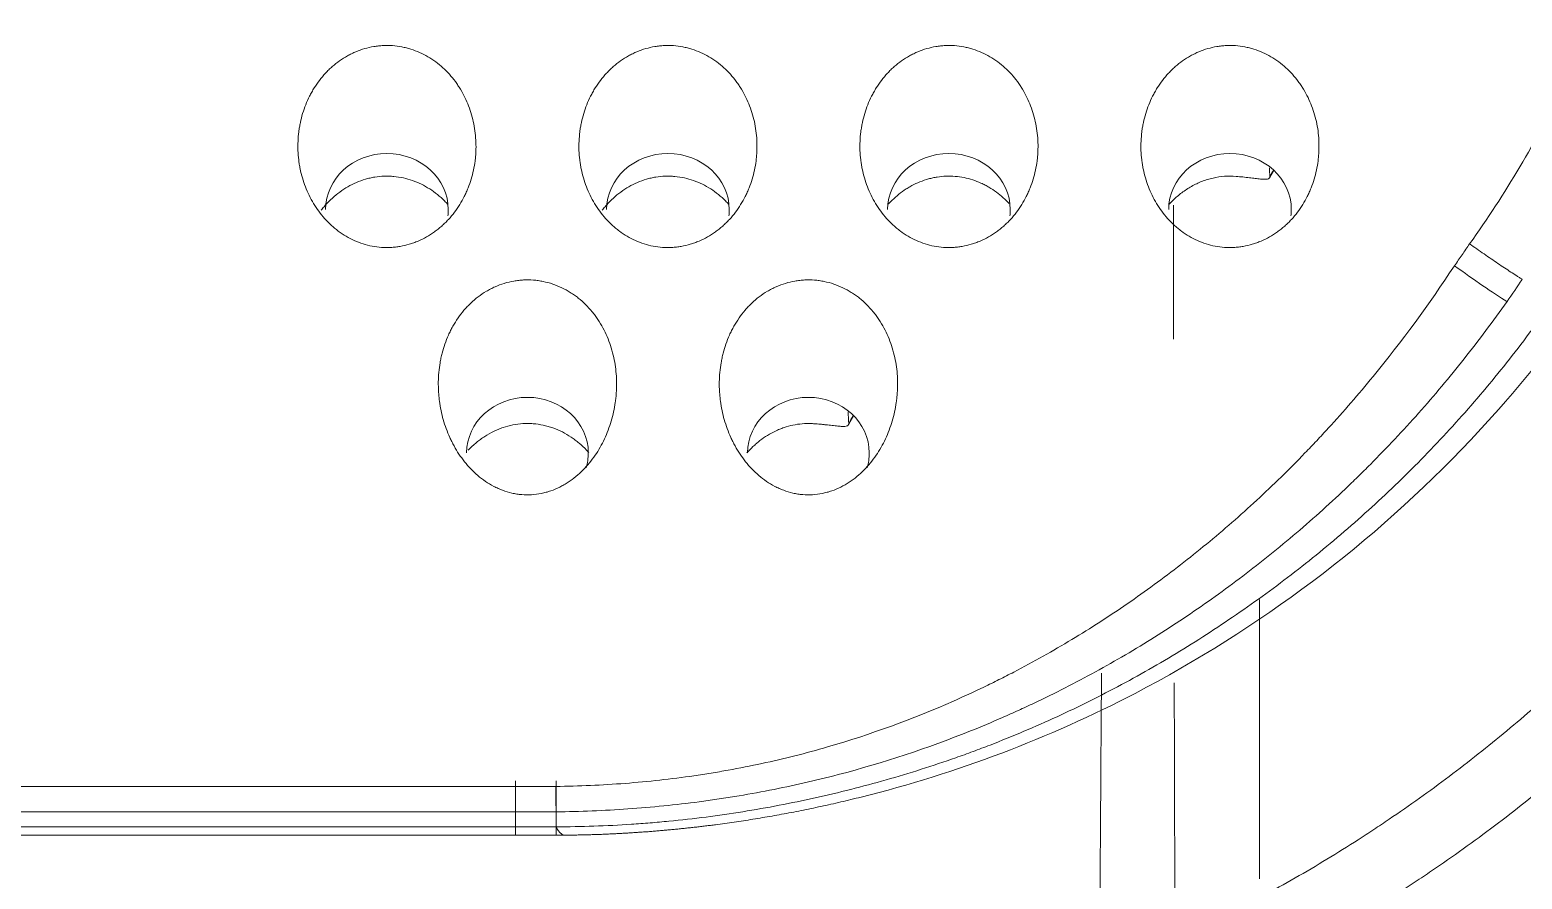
# Model space of a CAD drawing. Header units: inches. Extents: x 3778 to 56227, y -16914 to 35091.
# Drawn here: x 43218 to 43233.87, y -12686.09 to -12677.07 of the extents above; entities that cross this region are included whole.
import ezdxf

# ---------------------------------------------------------------- set-up
doc = ezdxf.new("R2010")
doc.units = ezdxf.units.IN
doc.header["$LTSCALE"] = 100
doc.header["$MEASUREMENT"] = 0
doc.layers.add('2-con', color=2, linetype='Continuous')
doc.layers.add('mark-B', color=2, linetype='Continuous', lineweight=20)

# ---------------------------------------------------------------- blocks, each defined once
blk = doc.blocks.new('무풍1WAY 대형')
at = {"layer": 'mark-B'}
for centre, major_axis, ratio, start_param, end_param in [((-542.227, -397.388), (-0.647, 0), 0.913545, 6.010555, 6.283185), ((-539.24, -397.388), (-0.647, 0), 0.913545, 6.010555, 6.283185), ((-542.227, -397.388), (-0.647, 0), 0.913545, 0, 3.141591), ((-539.24, -397.388), (-0.647, 0), 0.913545, 0, 3.141591), ((-549.095, -399.462), (-0.804, 0.587), 0.068237, 4.762148, 5.529147), ((-546.709, -399.975), (-0.652, 0), 0.913545, 6.168415, 6.283185), ((-543.721, -399.975), (-0.652, 0), 0.913545, 6.168415, 6.283185), ((-540.734, -399.975), (-0.652, 0), 0.913545, 6.168415, 6.283185), ((-537.746, -399.975), (-0.652, 0), 0.913545, 6.168415, 6.283185), ((-546.709, -399.975), (-0.652, 0), 0.913545, 0, 3.141589), ((-543.721, -399.975), (-0.652, 0), 0.913545, 0, 3.141589), ((-540.734, -399.975), (-0.652, 0), 0.913545, 0, 3.141589), ((-537.746, -399.975), (-0.652, 0), 0.913545, 0, 3.141589)]:
    blk.add_ellipse(centre, major_axis=major_axis, ratio=ratio, start_param=start_param, end_param=end_param, dxfattribs=at)
for points, knots in [([(-560.08, -405.33), (-560.08, -404.968), (-560.072, -404.606), (-560.051, -404.063), (-560.042, -403.882), (-560.02, -403.521), (-560.007, -403.34), (-559.935, -402.439), (-559.849, -401.724), (-559.621, -400.306), (-559.479, -399.604), (-559.138, -398.211), (-558.939, -397.521), (-558.596, -396.495), (-558.475, -396.155), (-558.313, -395.731), (-558.28, -395.647), (-558.214, -395.478), (-558.18, -395.394), (-558.078, -395.141), (-558.008, -394.974), (-557.65, -394.143), (-557.336, -393.494), (-556.655, -392.225), (-556.287, -391.606), (-555.692, -390.702), (-555.487, -390.404), (-555.167, -389.964), (-555.005, -389.746), (-554.838, -389.53), (-554.726, -389.387), (-554.669, -389.315), (-554.157, -388.676), (-553.678, -388.134), (-552.668, -387.101), (-552.138, -386.611), (-551.303, -385.918), (-551.018, -385.693), (-550.58, -385.368), (-550.432, -385.261), (-550.208, -385.104), (-550.133, -385.052), (-549.982, -384.95), (-549.603, -384.696), (-548.909, -384.265), (-547.956, -383.747), (-546.977, -383.285), (-546.306, -383.015), (-545.626, -382.764), (-545.281, -382.648), (-544.844, -382.516), (-544.756, -382.49), (-544.58, -382.439), (-544.492, -382.415), (-544.227, -382.343), (-544.05, -382.298), (-543.518, -382.17), (-542.806, -382.022), (-541.728, -381.864), (-541.004, -381.8), (-540.277, -381.757), (-539.912, -381.746), (-539.546, -381.746)], [0, 0, 0, 0, 0.03125, 0.03125, 0.046875, 0.046875, 0.0625, 0.0625, 0.125, 0.125, 0.1875, 0.1875, 0.25, 0.25, 0.28125, 0.28125, 0.289063, 0.289063, 0.296875, 0.296875, 0.3125, 0.3125, 0.375, 0.375, 0.4375, 0.4375, 0.46875, 0.46875, 0.484375, 0.492188, 0.492188, 0.5, 0.5, 0.5625, 0.5625, 0.625, 0.625, 0.65625, 0.65625, 0.671875, 0.671875, 0.679688, 0.679688, 0.6875, 0.71875, 0.75, 0.78125, 0.8125, 0.8125, 0.84375, 0.84375, 0.851563, 0.851563, 0.859375, 0.859375, 0.875, 0.875, 0.90625, 0.9375, 0.96875, 0.96875, 1, 1, 1, 1]), ([(-539.546, -381.867), (-539.551, -381.867), (-539.557, -381.867), (-539.569, -381.867), (-539.586, -381.867), (-539.625, -381.867), (-539.705, -381.868), (-539.864, -381.869), (-540.181, -381.876), (-540.452, -381.888), (-540.993, -381.92), (-541.712, -381.984), (-542.781, -382.142), (-543.488, -382.289), (-544.016, -382.416), (-544.192, -382.461), (-544.454, -382.533), (-544.542, -382.557), (-544.717, -382.607), (-545.152, -382.736), (-545.579, -382.88), (-546.254, -383.13), (-546.92, -383.4), (-547.567, -383.707), (-548.206, -384.032), (-548.835, -384.376), (-549.447, -384.757), (-549.823, -385.007), (-549.898, -385.058), (-550.048, -385.16), (-550.122, -385.212), (-550.345, -385.369), (-550.491, -385.475), (-550.925, -385.799), (-551.207, -386.022), (-552.034, -386.713), (-552.558, -387.201), (-553.556, -388.23), (-554.029, -388.77), (-554.535, -389.406), (-554.591, -389.477), (-554.701, -389.62), (-554.866, -389.835), (-555.026, -390.053), (-555.341, -390.491), (-555.544, -390.787), (-556.13, -391.687), (-556.492, -392.303), (-557.162, -393.566), (-557.469, -394.212), (-557.82, -395.038), (-557.889, -395.204), (-557.989, -395.455), (-558.022, -395.539), (-558.087, -395.707), (-558.247, -396.127), (-558.396, -396.55), (-558.73, -397.57), (-558.924, -398.256), (-559.254, -399.64), (-559.392, -400.338), (-559.611, -401.746), (-559.693, -402.456), (-559.76, -403.351), (-559.772, -403.53), (-559.791, -403.889), (-559.808, -404.248), (-559.819, -404.697), (-559.822, -405.011), (-559.823, -405.168), (-559.823, -405.247), (-559.823, -405.286), (-559.823, -405.303), (-559.823, -405.314), (-559.823, -405.32), (-559.823, -405.326)], [0, 0, 0, 0, 0.000488, 0.000488, 0.000977, 0.001953, 0.003906, 0.007812, 0.015625, 0.03125, 0.03125, 0.0625, 0.09375, 0.125, 0.125, 0.140625, 0.140625, 0.148437, 0.148437, 0.15625, 0.1875, 0.1875, 0.21875, 0.25, 0.25, 0.28125, 0.3125, 0.3125, 0.320312, 0.320312, 0.328125, 0.328125, 0.34375, 0.34375, 0.375, 0.375, 0.4375, 0.4375, 0.5, 0.5, 0.507812, 0.507812, 0.515625, 0.53125, 0.53125, 0.5625, 0.5625, 0.625, 0.625, 0.6875, 0.6875, 0.703125, 0.703125, 0.710938, 0.710938, 0.71875, 0.75, 0.75, 0.8125, 0.8125, 0.875, 0.875, 0.9375, 0.9375, 0.953125, 0.953125, 0.96875, 0.984375, 0.992187, 0.996094, 0.998047, 0.999023, 0.999512, 0.999512, 1, 1, 1, 1]), ([(-556.207, -406.843), (-556.205, -406.295), (-556.178, -405.75), (-556.07, -404.667), (-555.991, -404.13), (-555.833, -403.329), (-555.714, -402.797), (-555.57, -402.269), (-555.472, -401.94), (-555.452, -401.875), (-555.411, -401.744), (-555.348, -401.548), (-555.282, -401.354), (-555.146, -400.968), (-555.049, -400.713), (-554.739, -399.959), (-554.51, -399.468), (-554.13, -398.748), (-553.866, -398.274), (-553.434, -397.58), (-553.121, -397.13), (-552.918, -396.852), (-552.877, -396.796), (-552.795, -396.686), (-552.67, -396.522), (-552.542, -396.361), (-552.112, -395.829), (-551.748, -395.423), (-551.174, -394.843), (-550.783, -394.466), (-550.168, -393.929), (-549.526, -393.42), (-549.079, -393.1), (-548.794, -392.907), (-548.736, -392.868), (-548.621, -392.792), (-548.448, -392.679), (-548.04, -392.424), (-547.684, -392.22), (-546.963, -391.83), (-546.472, -391.595), (-545.718, -391.279), (-545.464, -391.179), (-544.951, -390.993), (-544.691, -390.905), (-544.167, -390.743), (-543.902, -390.669), (-543.567, -390.583), (-543.5, -390.567), (-543.365, -390.534), (-543.164, -390.487), (-542.962, -390.444), (-542.287, -390.307), (-541.743, -390.225), (-540.65, -390.115), (-540.1, -390.087), (-539.546, -390.086)], [0, 0, 0, 0, 0.0625, 0.0625, 0.125, 0.125, 0.15625, 0.1875, 0.1875, 0.195313, 0.195313, 0.203125, 0.21875, 0.21875, 0.25, 0.25, 0.3125, 0.3125, 0.34375, 0.375, 0.40625, 0.40625, 0.414063, 0.414063, 0.421875, 0.4375, 0.4375, 0.5, 0.5, 0.53125, 0.5625, 0.59375, 0.625, 0.625, 0.632813, 0.632813, 0.640625, 0.65625, 0.6875, 0.6875, 0.75, 0.75, 0.78125, 0.78125, 0.8125, 0.8125, 0.84375, 0.84375, 0.851563, 0.851563, 0.859375, 0.875, 0.875, 0.9375, 0.9375, 1, 1, 1, 1]), ([(-539.551, -390.772), (-540.077, -390.773), (-541.123, -390.826), (-542.157, -390.983), (-542.799, -391.113), (-542.991, -391.155), (-543.183, -391.2), (-543.311, -391.231), (-543.375, -391.247), (-543.693, -391.328), (-543.945, -391.399), (-544.444, -391.553), (-544.69, -391.637), (-545.179, -391.814), (-545.42, -391.909), (-546.137, -392.21), (-546.605, -392.434), (-547.291, -392.805), (-547.629, -392.999), (-548.018, -393.242), (-548.183, -393.349), (-548.292, -393.422), (-548.347, -393.458), (-548.618, -393.642), (-549.044, -393.946), (-549.655, -394.43), (-550.241, -394.941), (-550.615, -395.299), (-551.162, -395.85), (-551.509, -396.236), (-551.921, -396.741), (-552.042, -396.895), (-552.162, -397.051), (-552.241, -397.155), (-552.28, -397.208), (-552.474, -397.472), (-552.623, -397.686), (-552.911, -398.12), (-553.049, -398.339), (-553.314, -398.784), (-553.441, -399.01), (-553.805, -399.694), (-554.026, -400.161), (-554.325, -400.878), (-554.419, -401.12), (-554.551, -401.487), (-554.615, -401.672), (-554.676, -401.858), (-554.716, -401.983), (-554.735, -402.045), (-554.831, -402.358), (-554.901, -402.609), (-555.029, -403.114), (-555.087, -403.367), (-555.243, -404.129), (-555.323, -404.64), (-555.432, -405.671), (-555.462, -406.191), (-555.467, -406.714)], [0, 0, 0, 0, 0.0625, 0.125, 0.125, 0.140625, 0.148438, 0.148438, 0.15625, 0.15625, 0.1875, 0.1875, 0.21875, 0.21875, 0.25, 0.25, 0.3125, 0.3125, 0.34375, 0.359375, 0.367188, 0.367188, 0.375, 0.375, 0.40625, 0.4375, 0.46875, 0.5, 0.5, 0.5625, 0.5625, 0.578125, 0.585938, 0.585938, 0.59375, 0.59375, 0.625, 0.625, 0.65625, 0.65625, 0.6875, 0.6875, 0.75, 0.75, 0.78125, 0.78125, 0.796875, 0.804688, 0.804688, 0.8125, 0.8125, 0.84375, 0.84375, 0.875, 0.875, 0.9375, 0.9375, 1, 1, 1, 1]), ([(-539.545, -393.414), (-539.813, -393.415), (-540.08, -393.424), (-540.413, -393.446), (-540.48, -393.451), (-540.612, -393.462), (-540.811, -393.479), (-541.008, -393.502), (-541.4, -393.552), (-541.659, -393.594), (-542.172, -393.692), (-542.425, -393.748), (-542.928, -393.876), (-543.178, -393.947), (-543.548, -394.065), (-543.733, -394.126), (-543.916, -394.192), (-544.038, -394.238), (-544.098, -394.26), (-544.28, -394.331), (-544.4, -394.379), (-544.637, -394.48), (-544.754, -394.531), (-545.103, -394.692), (-545.331, -394.806), (-545.78, -395.046), (-546, -395.173), (-546.433, -395.439), (-546.646, -395.579), (-547.065, -395.871), (-547.271, -396.023), (-547.575, -396.262), (-547.676, -396.344), (-547.875, -396.51), (-547.974, -396.595), (-548.266, -396.854), (-548.455, -397.032), (-548.823, -397.399), (-549.002, -397.588), (-549.349, -397.978), (-549.517, -398.179), (-549.843, -398.592), (-550.001, -398.805), (-550.153, -399.023)], [0, 0, 0, 0, 0.0625, 0.0625, 0.078125, 0.078125, 0.09375, 0.125, 0.125, 0.1875, 0.1875, 0.25, 0.25, 0.3125, 0.3125, 0.34375, 0.359375, 0.359375, 0.375, 0.375, 0.40625, 0.40625, 0.4375, 0.4375, 0.5, 0.5, 0.5625, 0.5625, 0.625, 0.625, 0.6875, 0.6875, 0.71875, 0.71875, 0.75, 0.75, 0.8125, 0.8125, 0.875, 0.875, 0.9375, 0.9375, 1, 1, 1, 1]), ([(-542.787, -393.73), (-542.751, -393.722), (-542.679, -393.704), (-542.572, -393.679), (-542.466, -393.654), (-542.36, -393.631), (-542.255, -393.609), (-542.15, -393.587), (-542.046, -393.567), (-541.943, -393.548), (-541.84, -393.529), (-541.739, -393.512), (-541.638, -393.495), (-541.537, -393.479), (-541.438, -393.464), (-541.339, -393.45), (-541.255, -393.439), (-541.187, -393.43), (-541.133, -393.424), (-541.079, -393.417), (-541.026, -393.411), (-540.972, -393.405), (-540.919, -393.399), (-540.866, -393.394), (-540.813, -393.388), (-540.76, -393.383), (-540.708, -393.379), (-540.655, -393.374), (-540.603, -393.369), (-540.551, -393.365), (-540.499, -393.361), (-540.447, -393.358), (-540.396, -393.354), (-540.344, -393.351), (-540.293, -393.348), (-540.242, -393.345), (-540.191, -393.342), (-540.141, -393.34), (-540.09, -393.337), (-540.04, -393.335), (-539.99, -393.333), (-539.94, -393.332), (-539.89, -393.33), (-539.841, -393.329), (-539.791, -393.328), (-539.742, -393.327), (-539.693, -393.326), (-539.661, -393.326), (-539.644, -393.326)], [0, 0, 0, 0, 0.035184, 0.070089, 0.104713, 0.139054, 0.173109, 0.206878, 0.240357, 0.273544, 0.30644, 0.339041, 0.371346, 0.403355, 0.435067, 0.466479, 0.497592, 0.514736, 0.531817, 0.548837, 0.565795, 0.58269, 0.599523, 0.616294, 0.633002, 0.649648, 0.666231, 0.682751, 0.699209, 0.715604, 0.731936, 0.748205, 0.764412, 0.780556, 0.796637, 0.812655, 0.828611, 0.844504, 0.860334, 0.876102, 0.891807, 0.90745, 0.92303, 0.938549, 0.954004, 0.969398, 0.98473, 1, 1, 1, 1]), ([(-539.545, -393.415), (-539.551, -393.4), (-539.558, -393.387), (-539.57, -393.37), (-539.574, -393.365), (-539.583, -393.356), (-539.587, -393.352), (-539.601, -393.34), (-539.61, -393.335), (-539.628, -393.327), (-539.636, -393.326), (-539.644, -393.326)], [0, 0, 0, 0, 0.25, 0.25, 0.375, 0.375, 0.5, 0.5, 0.75, 0.75, 1, 1, 1, 1]), ([(-539.545, -393.326), (-538.14, -393.325), (-536.735, -393.325), (-533.925, -393.325), (-532.519, -393.325), (-528.304, -393.325), (-525.494, -393.325), (-517.063, -393.325), (-511.443, -393.325), (-494.582, -393.325), (-460.859, -393.325), (-382.174, -393.325), (-314.729, -393.325), (-179.84, -393.325), (-89.914, -393.325), (0.012, -393.325)], [0, 0, 0, 0, 0.007812, 0.007812, 0.015625, 0.015625, 0.03125, 0.03125, 0.0625, 0.0625, 0.125, 0.25, 0.5, 0.5, 1, 1, 1, 1]), ([(0.012, -393.414), (-89.914, -393.414), (-224.803, -393.414), (-382.174, -393.414), (-460.86, -393.414), (-494.582, -393.414), (-511.443, -393.414), (-517.063, -393.414), (-525.494, -393.414), (-528.304, -393.414), (-532.52, -393.414), (-533.925, -393.414), (-536.735, -393.414), (-538.14, -393.415), (-539.545, -393.415)], [0, 0, 0, 0, 0.5, 0.75, 0.875, 0.9375, 0.9375, 0.96875, 0.96875, 0.984375, 0.984375, 0.992188, 0.992188, 1, 1, 1, 1]), ([(-539.544, -393.325), (-539.544, -393.326), (-539.544, -393.33), (-539.544, -393.346), (-539.544, -393.358), (-539.544, -393.389), (-539.544, -393.407), (-539.544, -393.451), (-539.544, -393.476), (-539.544, -393.53), (-539.544, -393.56), (-539.544, -393.623), (-539.544, -393.656), (-539.544, -393.724), (-539.544, -393.76), (-539.544, -393.831), (-539.544, -393.866), (-539.544, -393.902)], [0, 0, 0, 0, 0.125, 0.125, 0.25, 0.25, 0.375, 0.375, 0.5, 0.5, 0.625, 0.625, 0.75, 0.75, 0.875, 0.875, 1, 1, 1, 1]), ([(-539.112, -393.325), (-539.112, -393.325), (-539.112, -393.329), (-539.112, -393.345), (-539.112, -393.356), (-539.112, -393.386), (-539.112, -393.405), (-539.112, -393.448), (-539.112, -393.473), (-539.112, -393.528), (-539.112, -393.558), (-539.112, -393.621), (-539.112, -393.655), (-539.112, -393.724), (-539.112, -393.759), (-539.112, -393.831), (-539.112, -393.867), (-539.112, -393.903)], [0, 0, 0, 0, 0.123917, 0.123917, 0.249072, 0.249072, 0.374227, 0.374227, 0.499381, 0.499381, 0.624536, 0.624536, 0.749691, 0.749691, 0.874845, 0.874845, 1, 1, 1, 1]), ([(-549.654, -398.997), (-549.507, -398.789), (-549.355, -398.586), (-549.042, -398.192), (-548.881, -397.999), (-548.548, -397.625), (-548.334, -397.398), (-548.113, -397.178), (-548.023, -397.091), (-547.978, -397.047), (-547.843, -396.919), (-547.752, -396.835), (-547.475, -396.587), (-547.288, -396.428), (-546.906, -396.123), (-546.711, -395.976), (-546.315, -395.695), (-546.113, -395.56), (-545.702, -395.302), (-545.493, -395.179), (-545.066, -394.945), (-544.794, -394.806), (-544.515, -394.677), (-544.403, -394.626), (-544.347, -394.601), (-544.177, -394.527), (-544.064, -394.479), (-543.492, -394.25), (-543.024, -394.095), (-542.304, -393.907), (-542.061, -393.851), (-541.692, -393.779), (-541.568, -393.757), (-541.38, -393.726), (-541.318, -393.716), (-541.192, -393.698), (-541.129, -393.689), (-540.815, -393.648), (-540.562, -393.623), (-540.055, -393.587), (-539.8, -393.577), (-539.545, -393.574)], [0, 0, 0, 0, 0.0625, 0.0625, 0.125, 0.125, 0.1875, 0.203125, 0.203125, 0.21875, 0.21875, 0.25, 0.25, 0.3125, 0.3125, 0.375, 0.375, 0.4375, 0.4375, 0.5, 0.5, 0.5625, 0.578125, 0.578125, 0.59375, 0.59375, 0.625, 0.625, 0.75, 0.75, 0.8125, 0.8125, 0.84375, 0.84375, 0.859375, 0.859375, 0.875, 0.875, 0.9375, 0.9375, 1, 1, 1, 1]), ([(-539.545, -393.574), (-539.098, -393.574), (-538.651, -393.574), (-537.656, -393.574), (-537.106, -393.574), (-531.615, -393.574), (-526.673, -393.574), (-519.534, -393.574), (-517.337, -393.574), (-512.944, -393.574), (-510.747, -393.574), (-504.157, -393.574), (-499.764, -393.574), (-493.174, -393.574), (-490.978, -393.574), (-486.584, -393.574), (-484.388, -393.574), (-477.798, -393.574), (-473.405, -393.574), (-466.815, -393.574), (-464.618, -393.574), (-460.225, -393.574), (-458.028, -393.574), (-451.438, -393.574), (-447.045, -393.574), (-440.455, -393.574), (-438.258, -393.574), (-433.865, -393.574), (-431.669, -393.574), (-425.079, -393.574), (-420.685, -393.574), (-414.096, -393.574), (-411.899, -393.574), (-407.506, -393.574), (-405.309, -393.574), (-400.916, -393.574), (-398.719, -393.574), (-392.129, -393.574), (-387.736, -393.574), (-381.146, -393.574), (-378.949, -393.574), (-374.556, -393.574), (-372.36, -393.574), (-365.77, -393.574), (-361.376, -393.574), (-354.787, -393.574), (-352.59, -393.574), (-348.197, -393.574), (-346, -393.574), (-341.966, -393.574), (-340.128, -393.574), (-272.201, -393.574), (-206.112, -393.574), (-104.877, -393.574), (-69.731, -393.574), (-25.798, -393.574), (-17.011, -393.574), (-6.028, -393.574), (-3.832, -393.574), (-1.086, -393.574), (-0.537, -393.574), (0.012, -393.574)], [0, 0, 0, 0, 0.002483, 0.002483, 0.005537, 0.005537, 0.033016, 0.033016, 0.04523, 0.04523, 0.057443, 0.057443, 0.08187, 0.08187, 0.094084, 0.094084, 0.106297, 0.106297, 0.130724, 0.130724, 0.142938, 0.142938, 0.155152, 0.155152, 0.179579, 0.179579, 0.191792, 0.191792, 0.204006, 0.204006, 0.228433, 0.228433, 0.240646, 0.240646, 0.25286, 0.25286, 0.265073, 0.265073, 0.2895, 0.2895, 0.301714, 0.301714, 0.313927, 0.313927, 0.338354, 0.338354, 0.350568, 0.350568, 0.362781, 0.362781, 0.373, 0.373, 0.740463, 0.740463, 0.935879, 0.935879, 0.984733, 0.984733, 0.996947, 0.996947, 1, 1, 1, 1]), ([(-539.544, -393.574), (-539.544, -393.59), (-539.544, -393.607), (-539.543, -393.646), (-539.543, -393.688), (-539.542, -393.736), (-539.542, -393.775), (-539.542, -393.788), (-539.541, -393.809), (-539.541, -393.815), (-539.541, -393.829), (-539.541, -393.836), (-539.541, -393.844)], [0, 0, 0, 0, 0.25, 0.25, 0.5, 0.75, 0.75, 0.875, 0.875, 0.9375, 0.9375, 1, 1, 1, 1]), ([(-539.541, -393.844), (-539.788, -393.847), (-540.034, -393.858), (-540.524, -393.895), (-540.768, -393.922), (-541.071, -393.966), (-541.132, -393.976), (-541.253, -393.995), (-541.313, -394.006), (-541.494, -394.038), (-541.613, -394.062), (-541.968, -394.138), (-542.201, -394.197), (-542.889, -394.397), (-543.335, -394.559), (-543.878, -394.799), (-543.986, -394.849), (-544.147, -394.926), (-544.2, -394.952), (-544.306, -395.005), (-544.359, -395.032), (-544.621, -395.169), (-544.826, -395.284), (-545.228, -395.526), (-545.425, -395.653), (-545.81, -395.918), (-545.999, -396.056), (-546.369, -396.344), (-546.551, -396.493), (-546.907, -396.804), (-547.081, -396.965), (-547.337, -397.216), (-547.422, -397.301), (-547.548, -397.431), (-547.59, -397.475), (-547.672, -397.562), (-547.713, -397.607), (-547.917, -397.829), (-548.076, -398.012), (-548.536, -398.574), (-548.825, -398.967), (-549.095, -399.378)], [0, 0, 0, 0, 0.0625, 0.0625, 0.125, 0.125, 0.140625, 0.140625, 0.15625, 0.15625, 0.1875, 0.1875, 0.25, 0.25, 0.375, 0.375, 0.40625, 0.40625, 0.421875, 0.421875, 0.4375, 0.4375, 0.5, 0.5, 0.5625, 0.5625, 0.625, 0.625, 0.6875, 0.6875, 0.75, 0.75, 0.78125, 0.78125, 0.796875, 0.796875, 0.8125, 0.8125, 0.875, 0.875, 1, 1, 1, 1]), ([(0.012, -393.844), (-122.413, -393.844), (-244.838, -393.844), (-409.753, -393.844), (-452.242, -393.844), (-505.354, -393.844), (-515.976, -393.844), (-529.254, -393.844), (-531.91, -393.844), (-535.23, -393.844), (-535.893, -393.844), (-536.888, -393.844), (-537.219, -393.844), (-538.213, -393.844), (-538.877, -393.844), (-539.541, -393.844)], [0, 0, 0, 0, 0.680702, 0.680702, 0.916951, 0.916951, 0.976013, 0.976013, 0.990779, 0.990779, 0.99447, 0.99447, 0.996309, 0.996309, 1, 1, 1, 1]), ([(-541.292, -397.94), (-541.289, -397.957), (-541.288, -397.974), (-541.284, -398.008), (-541.283, -398.025), (-541.28, -398.075), (-541.279, -398.109), (-541.281, -398.211), (-541.287, -398.278), (-541.302, -398.363), (-541.305, -398.38), (-541.312, -398.414), (-541.316, -398.431), (-541.329, -398.48), (-541.348, -398.546), (-541.38, -398.626), (-541.402, -398.673), (-541.418, -398.704), (-541.426, -398.719), (-541.468, -398.795), (-541.508, -398.852), (-541.564, -398.918), (-541.576, -398.931), (-541.6, -398.956), (-541.612, -398.968), (-541.65, -399.004), (-541.703, -399.049), (-541.761, -399.088), (-541.806, -399.115), (-541.821, -399.123), (-541.852, -399.139), (-541.868, -399.147), (-541.948, -399.182), (-542.014, -399.203), (-542.1, -399.218), (-542.118, -399.22), (-542.153, -399.224), (-542.17, -399.226), (-542.222, -399.228), (-542.257, -399.228), (-542.309, -399.224), (-542.326, -399.222), (-542.36, -399.217), (-542.378, -399.214), (-542.429, -399.203), (-542.463, -399.194), (-542.561, -399.161), (-542.624, -399.132), (-542.698, -399.085), (-542.713, -399.075), (-542.741, -399.055), (-542.755, -399.045), (-542.795, -399.012), (-542.847, -398.967), (-542.905, -398.903), (-542.936, -398.862), (-542.957, -398.835), (-542.967, -398.82), (-543.015, -398.748), (-543.048, -398.687), (-543.088, -398.593), (-543.1, -398.561), (-543.122, -398.496), (-543.131, -398.462), (-543.155, -398.362), (-543.166, -398.295), (-543.176, -398.161), (-543.177, -398.093), (-543.171, -398.008), (-543.169, -397.991), (-543.166, -397.957), (-543.163, -397.941), (-543.156, -397.89), (-543.15, -397.857), (-543.129, -397.759), (-543.109, -397.694), (-543.073, -397.599), (-543.06, -397.568), (-543.032, -397.507), (-543.016, -397.477), (-542.966, -397.39), (-542.929, -397.334), (-542.864, -397.256), (-542.841, -397.23), (-542.793, -397.182), (-542.768, -397.159), (-542.716, -397.116), (-542.689, -397.095), (-542.646, -397.067), (-542.631, -397.058), (-542.601, -397.041), (-542.586, -397.033), (-542.539, -397.01), (-542.508, -396.996), (-542.459, -396.979), (-542.442, -396.974), (-542.408, -396.965), (-542.391, -396.961), (-542.306, -396.943), (-542.236, -396.939), (-542.149, -396.947), (-542.132, -396.949), (-542.097, -396.954), (-542.08, -396.957), (-542.029, -396.969), (-541.996, -396.979), (-541.948, -396.997), (-541.932, -397.003), (-541.9, -397.018), (-541.884, -397.025), (-541.838, -397.049), (-541.809, -397.067), (-541.753, -397.105), (-541.726, -397.126), (-541.674, -397.17), (-541.649, -397.194), (-541.578, -397.267), (-541.537, -397.32), (-541.481, -397.404), (-541.463, -397.433), (-541.439, -397.477), (-541.431, -397.493), (-541.416, -397.523), (-541.409, -397.538), (-541.374, -397.615), (-541.351, -397.678), (-541.314, -397.806), (-541.301, -397.872), (-541.292, -397.94)], [0, 0, 0, 0, 0.007812, 0.007812, 0.015625, 0.015625, 0.03125, 0.03125, 0.0625, 0.0625, 0.070312, 0.070312, 0.078125, 0.078125, 0.09375, 0.109375, 0.117187, 0.117187, 0.125, 0.125, 0.15625, 0.15625, 0.164062, 0.164062, 0.171875, 0.171875, 0.1875, 0.203125, 0.203125, 0.210937, 0.210937, 0.21875, 0.21875, 0.25, 0.25, 0.257812, 0.257812, 0.265625, 0.265625, 0.28125, 0.28125, 0.289062, 0.289062, 0.296875, 0.296875, 0.3125, 0.3125, 0.34375, 0.34375, 0.351563, 0.351563, 0.359375, 0.359375, 0.375, 0.390625, 0.398438, 0.398438, 0.40625, 0.40625, 0.4375, 0.4375, 0.453125, 0.453125, 0.46875, 0.46875, 0.5, 0.5, 0.53125, 0.53125, 0.539063, 0.539063, 0.546875, 0.546875, 0.5625, 0.5625, 0.59375, 0.59375, 0.609375, 0.609375, 0.625, 0.625, 0.65625, 0.65625, 0.671875, 0.671875, 0.6875, 0.6875, 0.703125, 0.703125, 0.710938, 0.710938, 0.71875, 0.71875, 0.734375, 0.734375, 0.742188, 0.742188, 0.75, 0.75, 0.78125, 0.78125, 0.789063, 0.789063, 0.796875, 0.796875, 0.8125, 0.8125, 0.820313, 0.820313, 0.828125, 0.828125, 0.84375, 0.84375, 0.859375, 0.859375, 0.875, 0.875, 0.90625, 0.90625, 0.921875, 0.921875, 0.929688, 0.929688, 0.9375, 0.9375, 0.96875, 0.96875, 1, 1, 1, 1]), ([(-538.304, -397.94), (-538.302, -397.957), (-538.3, -397.974), (-538.297, -398.008), (-538.296, -398.025), (-538.293, -398.075), (-538.292, -398.109), (-538.293, -398.211), (-538.3, -398.278), (-538.314, -398.363), (-538.317, -398.38), (-538.324, -398.414), (-538.328, -398.431), (-538.341, -398.48), (-538.361, -398.546), (-538.392, -398.626), (-538.415, -398.673), (-538.43, -398.704), (-538.438, -398.719), (-538.481, -398.795), (-538.52, -398.852), (-538.576, -398.918), (-538.588, -398.931), (-538.612, -398.956), (-538.625, -398.968), (-538.663, -399.004), (-538.715, -399.049), (-538.773, -399.088), (-538.818, -399.115), (-538.833, -399.123), (-538.865, -399.139), (-538.88, -399.147), (-538.96, -399.182), (-539.026, -399.203), (-539.113, -399.218), (-539.13, -399.22), (-539.165, -399.224), (-539.182, -399.226), (-539.234, -399.228), (-539.269, -399.228), (-539.321, -399.224), (-539.338, -399.222), (-539.373, -399.217), (-539.39, -399.214), (-539.442, -399.203), (-539.475, -399.194), (-539.574, -399.161), (-539.636, -399.132), (-539.71, -399.085), (-539.725, -399.075), (-539.753, -399.055), (-539.767, -399.045), (-539.808, -399.012), (-539.859, -398.967), (-539.917, -398.903), (-539.949, -398.862), (-539.97, -398.835), (-539.98, -398.82), (-540.028, -398.748), (-540.06, -398.687), (-540.101, -398.593), (-540.113, -398.561), (-540.134, -398.496), (-540.144, -398.462), (-540.168, -398.362), (-540.178, -398.295), (-540.189, -398.161), (-540.189, -398.093), (-540.183, -398.008), (-540.182, -397.991), (-540.178, -397.957), (-540.176, -397.941), (-540.169, -397.89), (-540.163, -397.857), (-540.141, -397.759), (-540.122, -397.694), (-540.086, -397.599), (-540.073, -397.568), (-540.044, -397.507), (-540.029, -397.477), (-539.979, -397.39), (-539.941, -397.334), (-539.877, -397.256), (-539.854, -397.23), (-539.806, -397.182), (-539.781, -397.159), (-539.728, -397.116), (-539.701, -397.095), (-539.658, -397.067), (-539.643, -397.058), (-539.613, -397.041), (-539.598, -397.033), (-539.552, -397.01), (-539.52, -396.996), (-539.471, -396.979), (-539.454, -396.974), (-539.421, -396.965), (-539.404, -396.961), (-539.318, -396.943), (-539.249, -396.939), (-539.162, -396.947), (-539.144, -396.949), (-539.11, -396.954), (-539.092, -396.957), (-539.042, -396.969), (-539.009, -396.979), (-538.96, -396.997), (-538.944, -397.003), (-538.912, -397.018), (-538.897, -397.025), (-538.851, -397.049), (-538.822, -397.067), (-538.765, -397.105), (-538.738, -397.126), (-538.686, -397.17), (-538.661, -397.194), (-538.591, -397.267), (-538.549, -397.32), (-538.493, -397.404), (-538.476, -397.433), (-538.451, -397.477), (-538.444, -397.493), (-538.428, -397.523), (-538.421, -397.538), (-538.386, -397.615), (-538.363, -397.678), (-538.327, -397.806), (-538.313, -397.872), (-538.304, -397.94)], [0, 0, 0, 0, 0.007812, 0.007812, 0.015625, 0.015625, 0.03125, 0.03125, 0.0625, 0.0625, 0.070312, 0.070312, 0.078125, 0.078125, 0.09375, 0.109375, 0.117187, 0.117187, 0.125, 0.125, 0.15625, 0.15625, 0.164062, 0.164062, 0.171875, 0.171875, 0.1875, 0.203125, 0.203125, 0.210937, 0.210937, 0.21875, 0.21875, 0.25, 0.25, 0.257812, 0.257812, 0.265625, 0.265625, 0.28125, 0.28125, 0.289062, 0.289062, 0.296875, 0.296875, 0.3125, 0.3125, 0.34375, 0.34375, 0.351562, 0.351562, 0.359375, 0.359375, 0.375, 0.390625, 0.398437, 0.398437, 0.40625, 0.40625, 0.4375, 0.4375, 0.453125, 0.453125, 0.46875, 0.46875, 0.5, 0.5, 0.53125, 0.53125, 0.539062, 0.539062, 0.546875, 0.546875, 0.5625, 0.5625, 0.59375, 0.59375, 0.609375, 0.609375, 0.625, 0.625, 0.65625, 0.65625, 0.671875, 0.671875, 0.6875, 0.6875, 0.703125, 0.703125, 0.710937, 0.710937, 0.71875, 0.71875, 0.734375, 0.734375, 0.742187, 0.742187, 0.75, 0.75, 0.78125, 0.78125, 0.789062, 0.789062, 0.796875, 0.796875, 0.8125, 0.8125, 0.820312, 0.820312, 0.828125, 0.828125, 0.84375, 0.84375, 0.859375, 0.859375, 0.875, 0.875, 0.90625, 0.90625, 0.921875, 0.921875, 0.929687, 0.929687, 0.9375, 0.9375, 0.96875, 0.96875, 1, 1, 1, 1]), ([(-542.282, -397.699), (-542.266, -397.7), (-542.25, -397.701), (-542.217, -397.701), (-542.2, -397.701), (-542.151, -397.698), (-542.086, -397.69), (-542.023, -397.675), (-541.976, -397.661), (-541.96, -397.655), (-541.93, -397.644), (-541.914, -397.638), (-541.84, -397.605), (-541.784, -397.572), (-541.718, -397.524), (-541.705, -397.514), (-541.68, -397.494), (-541.643, -397.462), (-541.604, -397.423), (-541.578, -397.395), (-541.573, -397.39)], [0, 0, 0, 0, 0.060983, 0.060983, 0.121966, 0.121966, 0.243933, 0.365899, 0.365899, 0.426882, 0.426882, 0.487865, 0.487865, 0.731798, 0.731798, 0.792781, 0.792781, 0.853764, 0.975731, 1, 1, 1, 1]), ([(-538.611, -397.418), (-538.639, -397.446), (-538.668, -397.474), (-538.713, -397.511), (-538.727, -397.522), (-538.756, -397.543), (-538.771, -397.553), (-538.816, -397.583), (-538.848, -397.601), (-538.896, -397.624), (-538.913, -397.632), (-538.946, -397.645), (-538.963, -397.652), (-539.015, -397.669), (-539.049, -397.679), (-539.12, -397.693), (-539.156, -397.697), (-539.21, -397.701), (-539.229, -397.701), (-539.265, -397.701), (-539.283, -397.7), (-539.337, -397.696), (-539.372, -397.691), (-539.425, -397.679), (-539.442, -397.675), (-539.477, -397.665), (-539.494, -397.66), (-539.58, -397.629), (-539.644, -397.597), (-539.718, -397.547), (-539.733, -397.536), (-539.762, -397.515), (-539.776, -397.503), (-539.817, -397.469), (-539.843, -397.444), (-539.876, -397.41), (-539.884, -397.401), (-539.892, -397.393)], [0, 0, 0, 0, 0.083128, 0.083128, 0.120305, 0.120305, 0.157483, 0.157483, 0.231838, 0.231838, 0.269015, 0.269015, 0.306193, 0.306193, 0.380548, 0.380548, 0.454903, 0.454903, 0.49208, 0.49208, 0.529258, 0.529258, 0.603613, 0.603613, 0.64079, 0.64079, 0.677968, 0.677968, 0.826678, 0.826678, 0.863855, 0.863855, 0.901033, 0.901033, 0.975388, 0.975388, 1, 1, 1, 1]), ([(-542.282, -397.699), (-542.308, -397.697), (-542.332, -397.695), (-542.369, -397.692), (-542.381, -397.691), (-542.405, -397.688), (-542.417, -397.687), (-542.452, -397.683), (-542.474, -397.681), (-542.505, -397.677), (-542.515, -397.676), (-542.534, -397.674), (-542.552, -397.672), (-542.568, -397.671), (-542.583, -397.67), (-542.59, -397.67), (-542.61, -397.67), (-542.621, -397.671), (-542.634, -397.674), (-542.638, -397.676), (-542.645, -397.679), (-542.647, -397.681), (-542.653, -397.689), (-542.655, -397.695), (-542.655, -397.702)], [0, 0, 0, 0, 0.125, 0.125, 0.1875, 0.1875, 0.25, 0.25, 0.375, 0.375, 0.4375, 0.4375, 0.5, 0.5625, 0.5625, 0.625, 0.625, 0.75, 0.75, 0.8125, 0.8125, 0.875, 0.875, 1, 1, 1, 1]), ([(-549.815, -399.233), (-549.806, -399.239), (-549.796, -399.245), (-549.777, -399.257), (-549.747, -399.276), (-549.716, -399.297), (-549.651, -399.339), (-549.605, -399.37), (-549.51, -399.434), (-549.46, -399.468), (-549.359, -399.538), (-549.307, -399.574), (-549.256, -399.611)], [0, 0, 0, 0, 0.0625, 0.0625, 0.125, 0.25, 0.25, 0.5, 0.5, 0.75, 0.75, 1, 1, 1, 1]), ([(-549.095, -399.378), (-549.123, -399.416), (-549.163, -399.474), (-549.203, -399.533), (-549.23, -399.572), (-549.243, -399.591), (-549.256, -399.611)], [0, 0, 0, 0, 0.5, 0.75, 0.75, 1, 1, 1, 1]), ([(-549.257, -399.61), (-549.447, -399.876), (-549.624, -400.149), (-549.956, -400.707), (-550.111, -400.992), (-550.326, -401.43), (-550.395, -401.577), (-550.495, -401.801), (-550.527, -401.876), (-550.59, -402.026), (-550.621, -402.102), (-550.772, -402.481), (-550.881, -402.787), (-551.027, -403.254), (-551.073, -403.41), (-551.137, -403.647), (-551.158, -403.726), (-551.197, -403.884), (-551.217, -403.963), (-551.308, -404.361), (-551.431, -405), (-551.503, -405.645), (-551.551, -406.293), (-551.562, -406.618), (-551.56, -406.945)], [0, 0, 0, 0, 0.125, 0.125, 0.25, 0.25, 0.3125, 0.3125, 0.34375, 0.34375, 0.375, 0.375, 0.5, 0.5, 0.5625, 0.5625, 0.59375, 0.59375, 0.625, 0.625, 0.75, 0.875, 0.875, 1, 1, 1, 1]), ([(-547.362, -399.87), (-547.351, -399.858), (-547.34, -399.845), (-547.316, -399.822), (-547.304, -399.811), (-547.279, -399.788), (-547.266, -399.778), (-547.24, -399.757), (-547.226, -399.747), (-547.159, -399.698), (-547.101, -399.666), (-547.024, -399.633), (-547.009, -399.627), (-546.977, -399.615), (-546.962, -399.61), (-546.914, -399.596), (-546.882, -399.589), (-546.833, -399.58), (-546.816, -399.578), (-546.783, -399.574), (-546.766, -399.573), (-546.716, -399.57), (-546.65, -399.571), (-546.584, -399.58), (-546.519, -399.592), (-546.487, -399.6), (-546.391, -399.631), (-546.331, -399.658), (-546.246, -399.708), (-546.205, -399.736), (-546.166, -399.766), (-546.14, -399.788), (-546.127, -399.799), (-546.066, -399.855), (-546.022, -399.904), (-545.964, -399.983), (-545.946, -400.011), (-545.912, -400.067), (-545.896, -400.097), (-545.852, -400.186), (-545.828, -400.248), (-545.801, -400.342), (-545.789, -400.39), (-545.78, -400.439), (-545.775, -400.472), (-545.772, -400.488), (-545.763, -400.571), (-545.76, -400.637), (-545.765, -400.735), (-545.769, -400.785), (-545.776, -400.834), (-545.782, -400.867), (-545.785, -400.883), (-545.802, -400.964), (-545.821, -401.028), (-545.858, -401.12), (-545.871, -401.15), (-545.894, -401.195), (-545.902, -401.209), (-545.918, -401.238), (-545.927, -401.253), (-545.97, -401.323), (-546.01, -401.375), (-546.067, -401.436), (-546.079, -401.448), (-546.103, -401.472), (-546.115, -401.483), (-546.152, -401.516), (-546.204, -401.557), (-546.26, -401.592), (-546.304, -401.617), (-546.319, -401.624), (-546.349, -401.639), (-546.364, -401.646), (-546.44, -401.678), (-546.504, -401.696), (-546.586, -401.71), (-546.603, -401.712), (-546.636, -401.716), (-546.653, -401.717), (-546.702, -401.719), (-546.768, -401.719), (-546.834, -401.71), (-546.883, -401.701), (-546.9, -401.697), (-546.932, -401.689), (-546.948, -401.684), (-547.027, -401.66), (-547.087, -401.633), (-547.173, -401.583), (-547.201, -401.564), (-547.254, -401.525), (-547.279, -401.504), (-547.352, -401.438), (-547.396, -401.389), (-547.445, -401.322), (-547.455, -401.308), (-547.474, -401.281), (-547.482, -401.267), (-547.508, -401.224), (-547.524, -401.195), (-547.567, -401.107), (-547.59, -401.045), (-547.618, -400.95), (-547.626, -400.917), (-547.639, -400.852), (-547.644, -400.82), (-547.655, -400.722), (-547.657, -400.656), (-547.653, -400.574), (-547.652, -400.557), (-547.649, -400.524), (-547.647, -400.507), (-547.641, -400.458), (-547.635, -400.426), (-547.615, -400.329), (-547.596, -400.266), (-547.565, -400.189), (-547.558, -400.174), (-547.545, -400.143), (-547.538, -400.128), (-547.515, -400.084), (-547.499, -400.055), (-547.447, -399.972), (-547.408, -399.919), (-547.362, -399.87)], [0, 0, 0, 0, 0.007812, 0.007812, 0.015625, 0.015625, 0.023437, 0.023437, 0.03125, 0.03125, 0.0625, 0.0625, 0.070312, 0.070312, 0.078125, 0.078125, 0.09375, 0.09375, 0.101562, 0.101562, 0.109375, 0.109375, 0.125, 0.140625, 0.140625, 0.15625, 0.15625, 0.1875, 0.1875, 0.203125, 0.210937, 0.210937, 0.21875, 0.21875, 0.25, 0.25, 0.265625, 0.265625, 0.28125, 0.28125, 0.3125, 0.3125, 0.328125, 0.335937, 0.335937, 0.34375, 0.34375, 0.375, 0.375, 0.390625, 0.398437, 0.398437, 0.40625, 0.40625, 0.4375, 0.4375, 0.453125, 0.453125, 0.460937, 0.460937, 0.46875, 0.46875, 0.5, 0.5, 0.507812, 0.507812, 0.515625, 0.515625, 0.53125, 0.546875, 0.546875, 0.554687, 0.554687, 0.5625, 0.5625, 0.59375, 0.59375, 0.601562, 0.601562, 0.609375, 0.609375, 0.625, 0.640625, 0.640625, 0.648437, 0.648437, 0.65625, 0.65625, 0.6875, 0.6875, 0.703125, 0.703125, 0.71875, 0.71875, 0.75, 0.75, 0.757812, 0.757812, 0.765625, 0.765625, 0.78125, 0.78125, 0.8125, 0.8125, 0.828125, 0.828125, 0.84375, 0.84375, 0.875, 0.875, 0.882812, 0.882812, 0.890625, 0.890625, 0.90625, 0.90625, 0.9375, 0.9375, 0.945312, 0.945312, 0.953125, 0.953125, 0.96875, 0.96875, 1, 1, 1, 1]), ([(-544.375, -399.87), (-544.364, -399.858), (-544.352, -399.845), (-544.328, -399.822), (-544.316, -399.811), (-544.291, -399.788), (-544.278, -399.778), (-544.252, -399.757), (-544.239, -399.747), (-544.171, -399.698), (-544.114, -399.666), (-544.037, -399.633), (-544.021, -399.627), (-543.99, -399.615), (-543.974, -399.61), (-543.926, -399.596), (-543.894, -399.589), (-543.845, -399.58), (-543.829, -399.578), (-543.796, -399.574), (-543.779, -399.573), (-543.729, -399.57), (-543.662, -399.571), (-543.597, -399.58), (-543.532, -399.592), (-543.499, -399.6), (-543.404, -399.631), (-543.344, -399.658), (-543.259, -399.708), (-543.217, -399.736), (-543.178, -399.766), (-543.152, -399.788), (-543.14, -399.799), (-543.079, -399.855), (-543.035, -399.904), (-542.976, -399.983), (-542.958, -400.011), (-542.924, -400.067), (-542.908, -400.097), (-542.864, -400.186), (-542.841, -400.248), (-542.813, -400.342), (-542.801, -400.39), (-542.793, -400.439), (-542.787, -400.472), (-542.785, -400.488), (-542.775, -400.571), (-542.773, -400.637), (-542.777, -400.735), (-542.781, -400.785), (-542.789, -400.834), (-542.794, -400.867), (-542.797, -400.883), (-542.815, -400.964), (-542.834, -401.028), (-542.87, -401.12), (-542.884, -401.15), (-542.906, -401.195), (-542.914, -401.209), (-542.931, -401.238), (-542.939, -401.253), (-542.983, -401.323), (-543.023, -401.375), (-543.08, -401.436), (-543.091, -401.448), (-543.115, -401.472), (-543.127, -401.483), (-543.165, -401.516), (-543.217, -401.557), (-543.273, -401.592), (-543.316, -401.617), (-543.331, -401.624), (-543.361, -401.639), (-543.376, -401.646), (-543.453, -401.678), (-543.516, -401.696), (-543.599, -401.71), (-543.615, -401.712), (-543.649, -401.716), (-543.665, -401.717), (-543.715, -401.719), (-543.781, -401.719), (-543.846, -401.71), (-543.896, -401.701), (-543.912, -401.697), (-543.944, -401.689), (-543.96, -401.684), (-544.039, -401.66), (-544.099, -401.633), (-544.185, -401.583), (-544.213, -401.564), (-544.266, -401.525), (-544.292, -401.504), (-544.365, -401.438), (-544.409, -401.389), (-544.458, -401.322), (-544.467, -401.308), (-544.486, -401.281), (-544.495, -401.267), (-544.521, -401.224), (-544.536, -401.195), (-544.579, -401.107), (-544.603, -401.045), (-544.63, -400.95), (-544.638, -400.917), (-544.651, -400.852), (-544.656, -400.82), (-544.668, -400.722), (-544.67, -400.656), (-544.666, -400.574), (-544.665, -400.557), (-544.662, -400.524), (-544.66, -400.507), (-544.654, -400.458), (-544.648, -400.426), (-544.627, -400.329), (-544.608, -400.266), (-544.577, -400.189), (-544.571, -400.174), (-544.557, -400.143), (-544.55, -400.128), (-544.528, -400.084), (-544.512, -400.055), (-544.46, -399.972), (-544.42, -399.919), (-544.375, -399.87)], [0, 0, 0, 0, 0.007812, 0.007812, 0.015625, 0.015625, 0.023437, 0.023437, 0.03125, 0.03125, 0.0625, 0.0625, 0.070312, 0.070312, 0.078125, 0.078125, 0.09375, 0.09375, 0.101562, 0.101562, 0.109375, 0.109375, 0.125, 0.140625, 0.140625, 0.15625, 0.15625, 0.1875, 0.1875, 0.203125, 0.210938, 0.210938, 0.21875, 0.21875, 0.25, 0.25, 0.265625, 0.265625, 0.28125, 0.28125, 0.3125, 0.3125, 0.328125, 0.335938, 0.335938, 0.34375, 0.34375, 0.375, 0.375, 0.390625, 0.398438, 0.398438, 0.40625, 0.40625, 0.4375, 0.4375, 0.453125, 0.453125, 0.460938, 0.460938, 0.46875, 0.46875, 0.5, 0.5, 0.507813, 0.507813, 0.515625, 0.515625, 0.53125, 0.546875, 0.546875, 0.554688, 0.554688, 0.5625, 0.5625, 0.59375, 0.59375, 0.601563, 0.601563, 0.609375, 0.609375, 0.625, 0.640625, 0.640625, 0.648438, 0.648438, 0.65625, 0.65625, 0.6875, 0.6875, 0.703125, 0.703125, 0.71875, 0.71875, 0.75, 0.75, 0.757813, 0.757813, 0.765625, 0.765625, 0.78125, 0.78125, 0.8125, 0.8125, 0.828125, 0.828125, 0.84375, 0.84375, 0.875, 0.875, 0.882813, 0.882813, 0.890625, 0.890625, 0.90625, 0.90625, 0.9375, 0.9375, 0.945313, 0.945313, 0.953125, 0.953125, 0.96875, 0.96875, 1, 1, 1, 1]), ([(-541.387, -399.87), (-541.376, -399.858), (-541.364, -399.845), (-541.341, -399.822), (-541.328, -399.811), (-541.303, -399.788), (-541.291, -399.778), (-541.265, -399.757), (-541.251, -399.747), (-541.184, -399.698), (-541.126, -399.666), (-541.049, -399.633), (-541.034, -399.627), (-541.002, -399.615), (-540.987, -399.61), (-540.939, -399.596), (-540.907, -399.589), (-540.858, -399.58), (-540.841, -399.578), (-540.808, -399.574), (-540.791, -399.573), (-540.741, -399.57), (-540.675, -399.571), (-540.609, -399.58), (-540.544, -399.592), (-540.512, -399.6), (-540.416, -399.631), (-540.356, -399.658), (-540.271, -399.708), (-540.23, -399.736), (-540.19, -399.766), (-540.165, -399.788), (-540.152, -399.799), (-540.091, -399.855), (-540.047, -399.904), (-539.989, -399.983), (-539.971, -400.011), (-539.936, -400.067), (-539.92, -400.097), (-539.877, -400.186), (-539.853, -400.248), (-539.826, -400.342), (-539.814, -400.39), (-539.805, -400.439), (-539.8, -400.472), (-539.797, -400.488), (-539.788, -400.571), (-539.785, -400.637), (-539.79, -400.735), (-539.794, -400.785), (-539.801, -400.834), (-539.807, -400.867), (-539.81, -400.883), (-539.827, -400.964), (-539.846, -401.028), (-539.883, -401.12), (-539.896, -401.15), (-539.919, -401.195), (-539.927, -401.209), (-539.943, -401.238), (-539.951, -401.253), (-539.995, -401.323), (-540.035, -401.375), (-540.092, -401.436), (-540.104, -401.448), (-540.128, -401.472), (-540.14, -401.483), (-540.177, -401.516), (-540.229, -401.557), (-540.285, -401.592), (-540.329, -401.617), (-540.344, -401.624), (-540.374, -401.639), (-540.389, -401.646), (-540.465, -401.678), (-540.529, -401.696), (-540.611, -401.71), (-540.628, -401.712), (-540.661, -401.716), (-540.678, -401.717), (-540.727, -401.719), (-540.793, -401.719), (-540.859, -401.71), (-540.908, -401.701), (-540.925, -401.697), (-540.957, -401.689), (-540.973, -401.684), (-541.051, -401.66), (-541.112, -401.633), (-541.197, -401.583), (-541.226, -401.564), (-541.279, -401.525), (-541.304, -401.504), (-541.377, -401.438), (-541.421, -401.389), (-541.47, -401.322), (-541.48, -401.308), (-541.498, -401.281), (-541.507, -401.267), (-541.533, -401.224), (-541.549, -401.195), (-541.592, -401.107), (-541.615, -401.045), (-541.643, -400.95), (-541.651, -400.917), (-541.664, -400.852), (-541.669, -400.82), (-541.68, -400.722), (-541.682, -400.656), (-541.678, -400.574), (-541.677, -400.557), (-541.674, -400.524), (-541.672, -400.507), (-541.666, -400.458), (-541.66, -400.426), (-541.64, -400.329), (-541.621, -400.266), (-541.59, -400.189), (-541.583, -400.174), (-541.57, -400.143), (-541.563, -400.128), (-541.54, -400.084), (-541.524, -400.055), (-541.472, -399.972), (-541.433, -399.919), (-541.387, -399.87)], [0, 0, 0, 0, 0.007812, 0.007812, 0.015625, 0.015625, 0.023437, 0.023437, 0.03125, 0.03125, 0.0625, 0.0625, 0.070312, 0.070312, 0.078125, 0.078125, 0.09375, 0.09375, 0.101562, 0.101562, 0.109375, 0.109375, 0.125, 0.140625, 0.140625, 0.15625, 0.15625, 0.1875, 0.1875, 0.203125, 0.210937, 0.210937, 0.21875, 0.21875, 0.25, 0.25, 0.265625, 0.265625, 0.28125, 0.28125, 0.3125, 0.3125, 0.328125, 0.335937, 0.335937, 0.34375, 0.34375, 0.375, 0.375, 0.390625, 0.398437, 0.398437, 0.40625, 0.40625, 0.4375, 0.4375, 0.453125, 0.453125, 0.460937, 0.460937, 0.46875, 0.46875, 0.5, 0.5, 0.507812, 0.507812, 0.515625, 0.515625, 0.53125, 0.546875, 0.546875, 0.554687, 0.554687, 0.5625, 0.5625, 0.59375, 0.59375, 0.601562, 0.601562, 0.609375, 0.609375, 0.625, 0.640625, 0.640625, 0.648437, 0.648437, 0.65625, 0.65625, 0.6875, 0.6875, 0.703125, 0.703125, 0.71875, 0.71875, 0.75, 0.75, 0.757812, 0.757812, 0.765625, 0.765625, 0.78125, 0.78125, 0.8125, 0.8125, 0.828125, 0.828125, 0.84375, 0.84375, 0.875, 0.875, 0.882812, 0.882812, 0.890625, 0.890625, 0.90625, 0.90625, 0.9375, 0.9375, 0.945312, 0.945312, 0.953125, 0.953125, 0.96875, 0.96875, 1, 1, 1, 1]), ([(-538.4, -399.87), (-538.389, -399.858), (-538.377, -399.845), (-538.353, -399.822), (-538.341, -399.811), (-538.316, -399.788), (-538.303, -399.778), (-538.277, -399.757), (-538.264, -399.747), (-538.196, -399.698), (-538.139, -399.666), (-538.062, -399.633), (-538.046, -399.627), (-538.015, -399.615), (-537.999, -399.61), (-537.951, -399.596), (-537.919, -399.589), (-537.87, -399.58), (-537.854, -399.578), (-537.82, -399.574), (-537.804, -399.573), (-537.753, -399.57), (-537.687, -399.571), (-537.622, -399.58), (-537.557, -399.592), (-537.524, -399.6), (-537.428, -399.631), (-537.368, -399.658), (-537.283, -399.708), (-537.242, -399.736), (-537.203, -399.766), (-537.177, -399.788), (-537.165, -399.799), (-537.103, -399.855), (-537.06, -399.904), (-537.001, -399.983), (-536.983, -400.011), (-536.949, -400.067), (-536.933, -400.097), (-536.889, -400.186), (-536.866, -400.248), (-536.838, -400.342), (-536.826, -400.39), (-536.817, -400.439), (-536.812, -400.472), (-536.81, -400.488), (-536.8, -400.571), (-536.798, -400.637), (-536.802, -400.735), (-536.806, -400.785), (-536.814, -400.834), (-536.819, -400.867), (-536.822, -400.883), (-536.839, -400.964), (-536.858, -401.028), (-536.895, -401.12), (-536.909, -401.15), (-536.931, -401.195), (-536.939, -401.209), (-536.955, -401.238), (-536.964, -401.253), (-537.008, -401.323), (-537.048, -401.375), (-537.104, -401.436), (-537.116, -401.448), (-537.14, -401.472), (-537.152, -401.483), (-537.19, -401.516), (-537.242, -401.557), (-537.298, -401.592), (-537.341, -401.617), (-537.356, -401.624), (-537.386, -401.639), (-537.401, -401.646), (-537.478, -401.678), (-537.541, -401.696), (-537.624, -401.71), (-537.64, -401.712), (-537.674, -401.716), (-537.69, -401.717), (-537.74, -401.719), (-537.806, -401.719), (-537.871, -401.71), (-537.921, -401.701), (-537.937, -401.697), (-537.969, -401.689), (-537.985, -401.684), (-538.064, -401.66), (-538.124, -401.633), (-538.21, -401.583), (-538.238, -401.564), (-538.291, -401.525), (-538.317, -401.504), (-538.39, -401.438), (-538.434, -401.389), (-538.483, -401.322), (-538.492, -401.308), (-538.511, -401.281), (-538.52, -401.267), (-538.545, -401.224), (-538.561, -401.195), (-538.604, -401.107), (-538.628, -401.045), (-538.655, -400.95), (-538.663, -400.917), (-538.676, -400.852), (-538.681, -400.82), (-538.692, -400.722), (-538.695, -400.656), (-538.691, -400.574), (-538.69, -400.557), (-538.687, -400.524), (-538.685, -400.507), (-538.678, -400.458), (-538.673, -400.426), (-538.652, -400.329), (-538.633, -400.266), (-538.602, -400.189), (-538.596, -400.174), (-538.582, -400.143), (-538.575, -400.128), (-538.553, -400.084), (-538.537, -400.055), (-538.485, -399.972), (-538.445, -399.919), (-538.4, -399.87)], [0, 0, 0, 0, 0.007813, 0.007813, 0.015625, 0.015625, 0.023438, 0.023438, 0.03125, 0.03125, 0.0625, 0.0625, 0.070313, 0.070313, 0.078125, 0.078125, 0.09375, 0.09375, 0.101563, 0.101563, 0.109375, 0.109375, 0.125, 0.140625, 0.140625, 0.15625, 0.15625, 0.1875, 0.1875, 0.203125, 0.210938, 0.210938, 0.21875, 0.21875, 0.25, 0.25, 0.265625, 0.265625, 0.28125, 0.28125, 0.3125, 0.3125, 0.328125, 0.335938, 0.335938, 0.34375, 0.34375, 0.375, 0.375, 0.390625, 0.398438, 0.398438, 0.40625, 0.40625, 0.4375, 0.4375, 0.453125, 0.453125, 0.460938, 0.460938, 0.46875, 0.46875, 0.5, 0.5, 0.507813, 0.507813, 0.515625, 0.515625, 0.53125, 0.546875, 0.546875, 0.554688, 0.554688, 0.5625, 0.5625, 0.59375, 0.59375, 0.601563, 0.601563, 0.609375, 0.609375, 0.625, 0.640625, 0.640625, 0.648438, 0.648438, 0.65625, 0.65625, 0.6875, 0.6875, 0.703125, 0.703125, 0.71875, 0.71875, 0.75, 0.75, 0.757813, 0.757813, 0.765625, 0.765625, 0.78125, 0.78125, 0.8125, 0.8125, 0.828125, 0.828125, 0.84375, 0.84375, 0.875, 0.875, 0.882813, 0.882813, 0.890625, 0.890625, 0.90625, 0.90625, 0.9375, 0.9375, 0.945313, 0.945313, 0.953125, 0.953125, 0.96875, 0.96875, 1, 1, 1, 1]), ([(-546.064, -400.033), (-546.077, -400.047), (-546.09, -400.06), (-546.133, -400.102), (-546.164, -400.129), (-546.213, -400.166), (-546.23, -400.178), (-546.265, -400.201), (-546.282, -400.211), (-546.336, -400.242), (-546.373, -400.259), (-546.43, -400.281), (-546.45, -400.288), (-546.489, -400.3), (-546.509, -400.305), (-546.57, -400.319), (-546.61, -400.325), (-546.692, -400.331), (-546.733, -400.331), (-546.774, -400.327)], [0, 0, 0, 0, 0.072106, 0.072106, 0.226755, 0.226755, 0.30408, 0.30408, 0.381404, 0.381404, 0.536053, 0.536053, 0.613378, 0.613378, 0.690702, 0.690702, 0.845351, 0.845351, 1, 1, 1, 1]), ([(-543.077, -400.033), (-543.085, -400.041), (-543.092, -400.049), (-543.123, -400.08), (-543.169, -400.123), (-543.219, -400.162), (-543.259, -400.189), (-543.272, -400.198), (-543.3, -400.214), (-543.313, -400.222), (-543.383, -400.259), (-543.442, -400.283), (-543.519, -400.305), (-543.535, -400.308), (-543.566, -400.315), (-543.581, -400.318), (-543.628, -400.325), (-543.66, -400.328), (-543.723, -400.331), (-543.755, -400.33), (-543.819, -400.325), (-543.851, -400.32), (-543.944, -400.302), (-544.004, -400.282), (-544.076, -400.249), (-544.091, -400.242), (-544.119, -400.228), (-544.133, -400.22), (-544.174, -400.196), (-544.226, -400.161), (-544.275, -400.121), (-544.32, -400.08), (-544.341, -400.06), (-544.36, -400.038)], [0, 0, 0, 0, 0.023836, 0.023836, 0.089315, 0.154795, 0.154795, 0.187534, 0.187534, 0.220274, 0.220274, 0.351233, 0.351233, 0.383972, 0.383972, 0.416712, 0.416712, 0.482191, 0.482191, 0.54767, 0.54767, 0.61315, 0.61315, 0.744108, 0.744108, 0.776848, 0.776848, 0.809588, 0.809588, 0.875067, 0.940546, 0.940546, 1, 1, 1, 1]), ([(-540.035, -399.968), (-540.04, -399.974), (-540.044, -399.98), (-540.06, -399.999), (-540.071, -400.012), (-540.127, -400.075), (-540.177, -400.121), (-540.259, -400.181), (-540.288, -400.2), (-540.347, -400.234), (-540.377, -400.249), (-540.44, -400.276), (-540.472, -400.287), (-540.521, -400.302), (-540.538, -400.306), (-540.571, -400.314), (-540.588, -400.317), (-540.638, -400.325), (-540.671, -400.328), (-540.722, -400.33), (-540.739, -400.33), (-540.773, -400.329), (-540.79, -400.328), (-540.876, -400.32), (-540.942, -400.306), (-541.037, -400.272), (-541.069, -400.259), (-541.13, -400.229), (-541.16, -400.212), (-541.217, -400.175), (-541.244, -400.156), (-541.297, -400.113), (-541.322, -400.09), (-541.357, -400.055), (-541.367, -400.044), (-541.378, -400.033)], [0, 0, 0, 0, 0.014501, 0.014501, 0.047457, 0.047457, 0.179278, 0.179278, 0.245189, 0.245189, 0.3111, 0.3111, 0.377011, 0.377011, 0.409966, 0.409966, 0.442921, 0.442921, 0.508832, 0.508832, 0.541788, 0.541788, 0.574743, 0.574743, 0.706565, 0.706565, 0.772475, 0.772475, 0.838386, 0.838386, 0.904297, 0.904297, 0.970208, 0.970208, 1, 1, 1, 1]), ([(-537.048, -399.968), (-537.052, -399.974), (-537.057, -399.98), (-537.072, -399.999), (-537.083, -400.012), (-537.14, -400.075), (-537.19, -400.121), (-537.272, -400.181), (-537.301, -400.2), (-537.36, -400.234), (-537.39, -400.249), (-537.452, -400.276), (-537.484, -400.287), (-537.533, -400.302), (-537.55, -400.306), (-537.583, -400.314), (-537.6, -400.317), (-537.65, -400.325), (-537.684, -400.328), (-537.735, -400.33), (-537.752, -400.33), (-537.786, -400.329), (-537.803, -400.328), (-537.888, -400.32), (-537.954, -400.306), (-538.05, -400.272), (-538.081, -400.259), (-538.143, -400.229), (-538.172, -400.212), (-538.229, -400.175), (-538.256, -400.156), (-538.309, -400.113), (-538.334, -400.09), (-538.369, -400.055), (-538.38, -400.044), (-538.39, -400.033)], [0, 0, 0, 0, 0.014501, 0.014501, 0.047457, 0.047457, 0.179278, 0.179278, 0.245189, 0.245189, 0.3111, 0.3111, 0.377011, 0.377011, 0.409966, 0.409966, 0.442921, 0.442921, 0.508832, 0.508832, 0.541788, 0.541788, 0.574743, 0.574743, 0.706565, 0.706565, 0.772475, 0.772475, 0.838386, 0.838386, 0.904297, 0.904297, 0.970208, 0.970208, 1, 1, 1, 1]), ([(-546.774, -400.327), (-546.799, -400.325), (-546.822, -400.323), (-546.858, -400.32), (-546.869, -400.318), (-546.892, -400.316), (-546.904, -400.314), (-546.937, -400.31), (-546.958, -400.308), (-546.987, -400.304), (-546.997, -400.303), (-547.015, -400.301), (-547.032, -400.299), (-547.048, -400.297), (-547.063, -400.297), (-547.07, -400.296), (-547.089, -400.296), (-547.099, -400.297), (-547.112, -400.3), (-547.116, -400.301), (-547.122, -400.305), (-547.125, -400.307), (-547.131, -400.313), (-547.133, -400.319), (-547.133, -400.326)], [0, 0, 0, 0, 0.125, 0.125, 0.1875, 0.1875, 0.25, 0.25, 0.375, 0.375, 0.4375, 0.4375, 0.5, 0.5625, 0.5625, 0.625, 0.625, 0.75, 0.75, 0.8125, 0.8125, 0.875, 0.875, 1, 1, 1, 1])]:
    blk.add_open_spline(points, degree=3, knots=knots, dxfattribs=at)
for points, degree in [([(-546.116, -394.945), (-546.119, -394.044), (-546.121, -393.158), (-546.124, -392.289)], 3), ([(-545.326, -392.39), (-545.331, -393.29), (-545.337, -394.177), (-545.343, -395.048)], 3), ([(-545.326, -392.39), (-545.331, -393.29), (-545.337, -394.177), (-545.343, -395.048)], 3), ([(-547.022, -395.832), (-547.022, -392.862)], 1), ([(-539.545, -393.326), (-539.578, -393.326), (-539.611, -393.326), (-539.644, -393.326)], 3), ([(-539.545, -393.574), (-539.545, -393.414)], 1), ([(-545.701, -394.833), (-544.79, -394.358), (-543.802, -393.984), (-542.789, -393.731)], 3), ([(-549.269, -397.527), (-548.226, -396.424), (-547.014, -395.518), (-545.7, -394.833)], 3), ([(-550.398, -398.892), (-550.049, -398.409), (-549.671, -397.954), (-549.269, -397.528)], 3), ([(-542.652, -397.688), (-542.679, -397.736), (-542.706, -397.785)], 2), ([(-542.655, -397.702), (-542.671, -397.731), (-542.687, -397.759), (-542.703, -397.788)], 3), ([(-542.655, -397.702), (-542.653, -397.743), (-542.651, -397.784), (-542.648, -397.825)], 3), ([(-546.108, -400.021), (-546.108, -399.545), (-546.109, -399.071), (-546.109, -398.599)], 3), ([(-549.815, -399.233), (-549.763, -399.153), (-549.709, -399.074), (-549.654, -398.997)], 3), ([(-547.13, -400.313), (-547.151, -400.351), (-547.173, -400.389)], 2), ([(-547.133, -400.326), (-547.145, -400.348), (-547.157, -400.369), (-547.169, -400.391)], 3), ([(-547.133, -400.326), (-547.131, -400.357), (-547.129, -400.388), (-547.128, -400.419)], 3)]:
    blk.add_open_spline(points, degree=degree, dxfattribs=at)
blk = doc.blocks.new('dpdjzjs')
at = {"layer": 'mark-B', "rotation": 180}
blk.add_blockref('무풍1WAY 대형', (178654.915, 88751.491), dxfattribs=at)

msp = doc.modelspace()

# ---------------------------------------------------------------- block references
at = {"layer": '2-con'}
msp.add_blockref('dpdjzjs', (-135970.865, -101830.442), dxfattribs=at)

doc.saveas('drawing.dxf')
